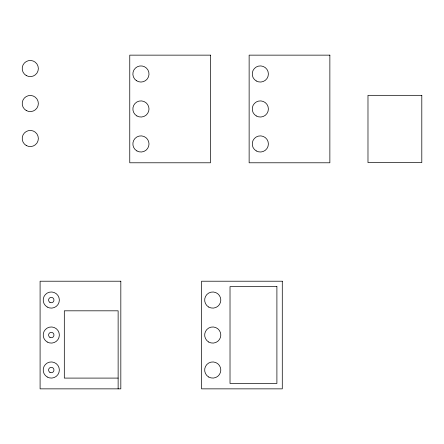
<?xml version="1.0" encoding="UTF-8"?>
<svg xmlns="http://www.w3.org/2000/svg" width="444" height="444" viewBox="0 0 444 444"><rect width="100%" height="100%" fill="white"/><g stroke="black" fill="none" stroke-linecap="round" stroke-linejoin="round"><path stroke-width="0.67" d="M118.132 378.094L64.313 378.094L64.313 310.817L118.132 310.817L118.132 388.855M210.489 55.145L129.759 55.145L129.759 162.787L210.489 162.787L210.489 55.145M329.864 55.145L249.134 55.145L249.134 162.787L329.864 162.787L329.864 55.145M421.8 95.327L367.982 95.327L367.982 162.604L421.8 162.604L421.8 95.327M120.824 281.213L40.093 281.213L40.093 388.855L120.824 388.855L120.824 281.213M282.284 281.213L201.554 281.213L201.554 388.855L282.284 388.855L282.284 281.213M276.901 286.596L230.02 286.596L230.02 383.472L276.901 383.472L276.901 286.596M208.702 377.012A8.075 8.075 0 0 0 220.812 370.019A8.075 8.075 0 0 0 208.702 363.026A8.075 8.075 0 0 0 208.702 377.012M208.702 307.043A8.075 8.075 0 0 0 220.812 300.05A8.075 8.075 0 0 0 208.702 293.062A8.075 8.075 0 0 0 208.702 307.043M208.702 342.024A8.075 8.075 0 0 0 220.812 335.037A8.075 8.075 0 0 0 208.702 328.044A8.075 8.075 0 0 0 208.702 342.024M49.928 372.35A2.692 2.692 0 0 0 53.968 370.019A2.692 2.692 0 0 0 49.928 367.688A2.692 2.692 0 0 0 49.928 372.35M49.928 337.362A2.692 2.692 0 0 0 53.968 335.037A2.692 2.692 0 0 0 49.928 332.706A2.692 2.692 0 0 0 49.928 337.362M49.928 302.381A2.692 2.692 0 0 0 53.968 300.05A2.692 2.692 0 0 0 49.928 297.719A2.692 2.692 0 0 0 49.928 302.381M47.236 377.012A8.075 8.075 0 0 0 59.346 370.019A8.075 8.075 0 0 0 47.236 363.026A8.075 8.075 0 0 0 47.236 377.012M47.236 342.024A8.075 8.075 0 0 0 59.346 335.037A8.075 8.075 0 0 0 47.236 328.044A8.075 8.075 0 0 0 47.236 342.024M47.236 307.043A8.075 8.075 0 0 0 59.346 300.05A8.075 8.075 0 0 0 47.236 293.062A8.075 8.075 0 0 0 47.236 307.043M26.235 145.499A8.075 8.075 0 0 0 38.345 138.511A8.075 8.075 0 0 0 26.235 131.518A8.075 8.075 0 0 0 26.235 145.499M26.235 110.517A8.075 8.075 0 0 0 38.345 103.524A8.075 8.075 0 0 0 26.235 96.537A8.075 8.075 0 0 0 26.235 110.517M26.235 75.535A8.075 8.075 0 0 0 38.345 68.543A8.075 8.075 0 0 0 26.235 61.55A8.075 8.075 0 0 0 26.235 75.535M256.277 80.975A8.075 8.075 0 0 0 268.387 73.982A8.075 8.075 0 0 0 256.277 66.989A8.075 8.075 0 0 0 256.277 80.975M256.277 115.956A8.075 8.075 0 0 0 268.387 108.963A8.075 8.075 0 0 0 256.277 101.976A8.075 8.075 0 0 0 256.277 115.956M256.277 150.938A8.075 8.075 0 0 0 268.387 143.95A8.075 8.075 0 0 0 256.277 136.957A8.075 8.075 0 0 0 256.277 150.938M136.902 150.938A8.075 8.075 0 0 0 149.012 143.95A8.075 8.075 0 0 0 136.902 136.957A8.075 8.075 0 0 0 136.902 150.938M136.902 115.956A8.075 8.075 0 0 0 149.012 108.963A8.075 8.075 0 0 0 136.902 101.976A8.075 8.075 0 0 0 136.902 115.956M136.413 80.669A8.075 8.075 0 0 0 148.99 74.559A8.075 8.075 0 0 0 137.412 66.722A8.075 8.075 0 0 0 136.413 80.669"/></g></svg>
